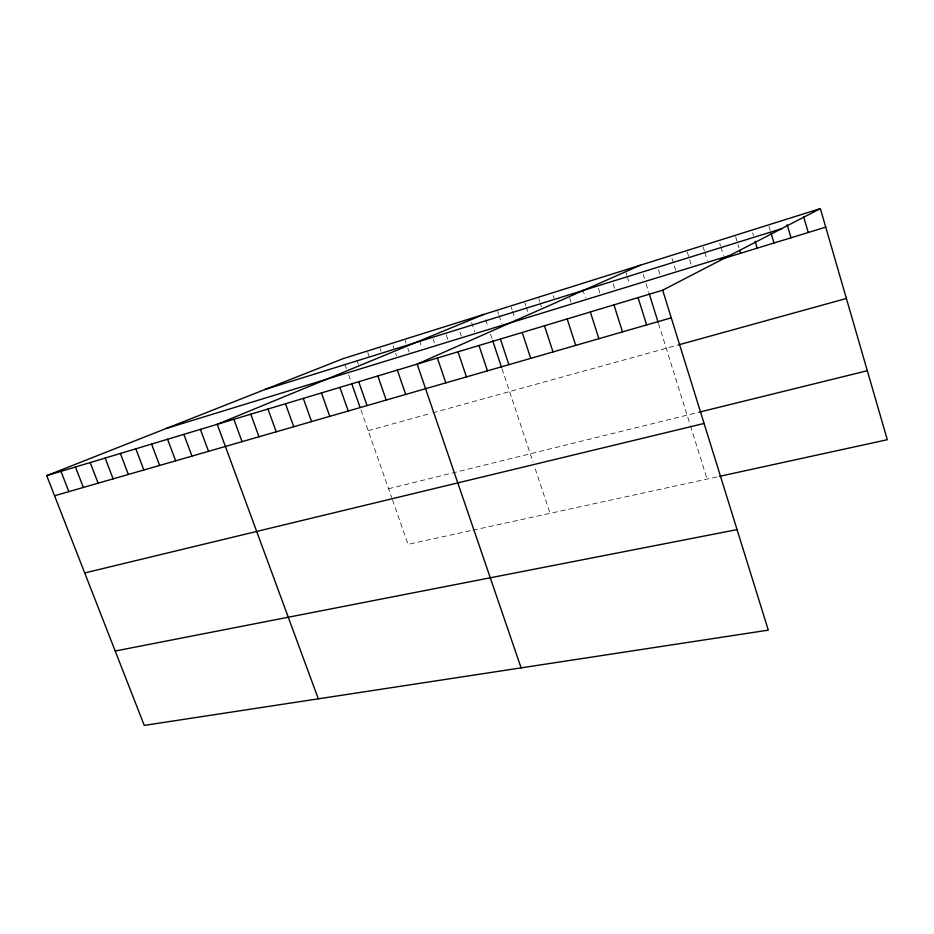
<?xml version="1.0" encoding="UTF-8"?>
<svg xmlns="http://www.w3.org/2000/svg" width="934" height="934" viewBox="0 0 934 934"><rect width="100%" height="100%" fill="white"/><g stroke="black" fill="none" stroke-linecap="round" stroke-linejoin="round"><path stroke-width="0.7" stroke-dasharray="4.67 3.5" d="M368.206 430.667L430.2 413.529M432.769 412.816L678.784 344.809M388.567 488.739L699.683 412.046M470.362 530.734L408.065 544.335L392.128 498.896M472.943 530.173L719.659 476.317M344.868 364.097L346.759 369.49M348.639 374.838L350.927 381.364M360.956 409.979L391.685 497.624M356.94 360.337L358.364 364.412M367.739 352.433L370.109 359.263M380.091 348.557L381.037 351.312M392.992 345.79L393.856 348.324M395.607 353.391L396.483 355.924M419.319 340.385L421.934 348.09M405.204 340.548L406.08 343.105M407.819 348.207L409.139 352.036M433.142 338.937L434.462 342.813M446.265 334.862L448.016 340.058M459.972 332.049L461.291 335.971M471.647 322.615L474.729 331.839M485.692 319.697L487.898 326.328M490.502 334.15L492.206 339.287M501.978 368.697L532.987 461.968M535.24 468.775L550.056 513.338M497.729 311.524L498.616 314.186M499.06 315.529L501.698 323.538M511.248 307.274L512.136 309.96M512.579 311.314L515.229 319.37M524.943 302.978L525.819 305.687M526.262 307.041L528.037 312.446M538.79 298.635L539.677 301.355M540.121 302.721L541.451 306.807M553.267 295.611L554.154 298.343M569.682 298.063L571.013 302.196M582.734 289.435L585.396 297.771M598.379 288.337L600.025 293.498M613.124 283.761L614.77 288.968M626.002 272.588L626.819 275.203M627.228 276.522L629.294 283.06M643.176 274.444L644.413 278.402M646.083 283.738L648.663 292.015M658.552 323.666L690.063 424.515M690.483 425.857L707.096 479.06M658.493 269.692L660.14 275.005M671.943 258.204L675.656 270.23M687.249 251.935L691.382 265.384M703.174 246.938L704.411 251.001M704.82 252.355L707.307 260.493M719.717 243.237L720.546 245.969M720.955 247.335L723.441 255.519M735.653 236.746L738.957 247.743M752.641 232.928L753.458 235.695M769.009 226.273L770.258 230.453"/><path stroke-width="1.4" d="M662.673 290.194L768.297 630.135L144.256 725.403L46.7 475.651L662.673 290.194L820.356 208.597L887.3 439.716L719.659 476.317M640.292 265.221L417.159 364.108L521.09 667.868M483.929 314.384L217.237 424.305L318.307 698.83M46.7 475.651L342.976 358.703L820.356 208.597M264.847 389.548L781.478 228.725M166.345 428.426L729.793 255.461M720.231 259.489L825.726 227.149M54.557 495.756L671.254 317.817M678.784 344.809L846.391 298.471M699.683 412.046L867.324 370.728M84.714 572.951L704.084 423.452M115.209 651.021L737.066 529.613M60.967 471.355L68.847 491.634M75.456 467L83.371 487.443M90.189 462.563L98.128 483.182M105.157 458.057L113.119 478.862M120.369 453.469L128.367 474.46M135.85 448.81L143.871 469.989M151.577 444.082L159.632 465.436M167.571 439.26L175.65 460.812M183.846 434.357L191.949 456.107M200.401 429.371L208.527 451.332M233.874 419.296L242.046 441.654M250.779 414.206L258.987 436.773M267.988 409.022L276.219 431.8M285.5 403.757L293.755 426.733M303.305 398.398L311.594 421.596M321.448 392.934L329.749 416.354M339.894 387.377L348.23 411.018M351.838 383.979L360.045 407.387M358.691 381.714L367.039 405.589M377.826 375.958L386.197 400.067M397.312 370.086L405.706 394.44M437.392 358.026L445.822 382.858M457.999 351.814L466.451 376.904M478.99 345.498L487.466 370.845M492.638 340.571L501.558 367.424M500.402 339.054L508.89 364.657M522.223 332.481L530.734 358.364M544.475 325.779L552.998 351.931M567.183 318.949L575.718 345.382M590.335 311.968L598.881 338.692M613.953 304.858L622.523 331.874M638.062 297.596L646.643 324.915M649.095 293.404L658.12 322.288M739.786 250.487L740.615 253.242M755.116 241.241L757.182 248.164M771.075 233.243L773.971 243.015M787.152 224.744L790.993 237.796M803.637 216.735L808.249 232.508"/></g></svg>
